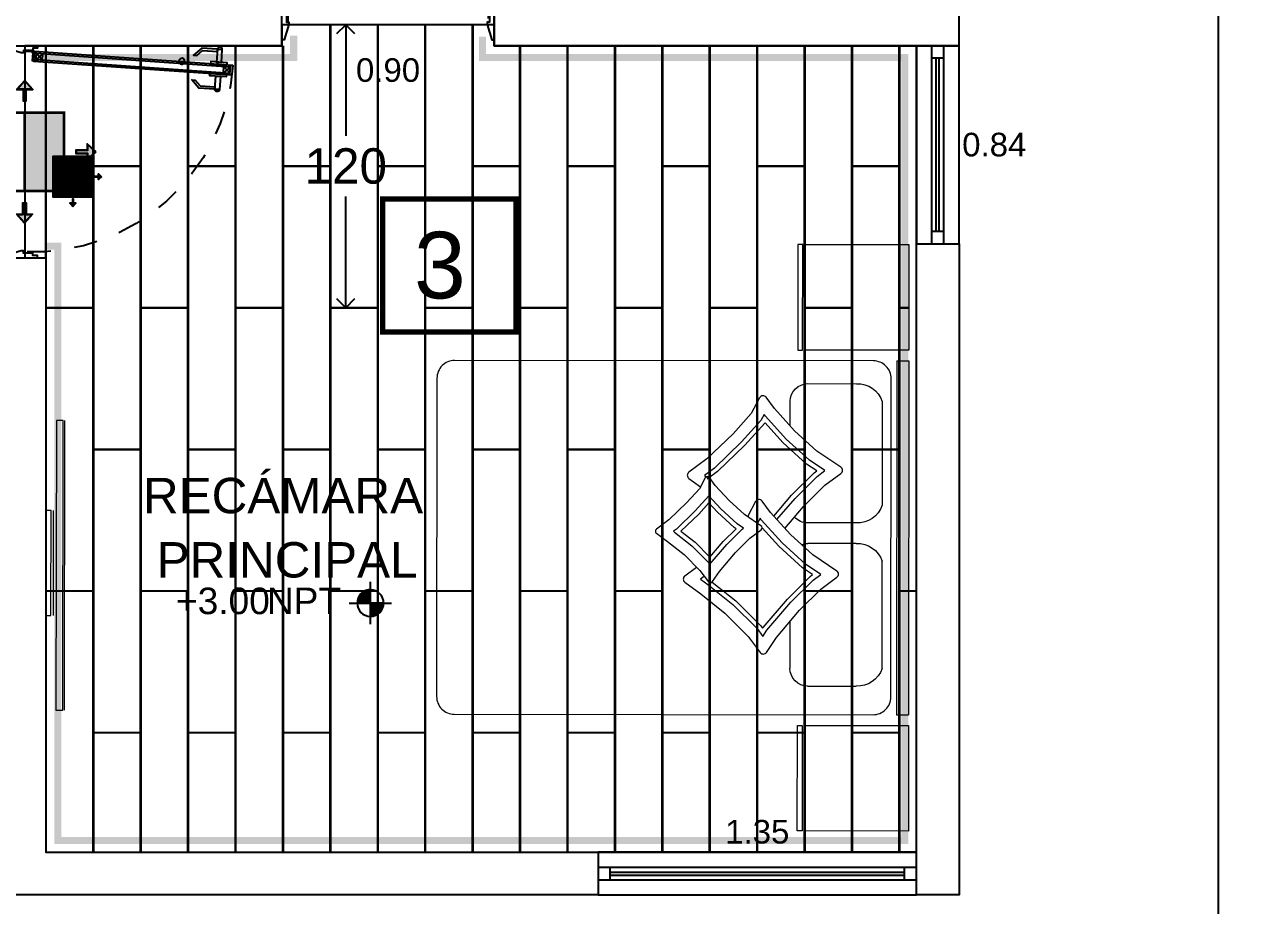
# Model space of a CAD drawing. Header units: metres. Extents: x 116 to 542, y -164 to 56.
# Drawn here: x 504.03 to 509.25, y -93.56 to -89.82 of the extents above; entities that cross this region are included whole.
import ezdxf
from ezdxf.enums import TextEntityAlignment as Align

# ---------------------------------------------------------------- set-up
doc = ezdxf.new("R2010")
doc.units = ezdxf.units.M
doc.header["$PDMODE"] = 35
doc.linetypes.add('AR-169$0$ACAD_ISO07W100', pattern=[3, 0, -3])
doc.linetypes.add('HIDDEN2', pattern=[0.1875, 0.125, -0.0625])
for name, color, linetype in [('A-ACABADOS PISOS', 1, 'Continuous'), ('A-CAMBIO DE ACABADO', 1, 'Continuous'), ('A-DESPIECE', 5, 'Continuous'), ('A-PISO', 30, 'Continuous'), ('AR-169$0$A-DIM-VANOS', 8, 'Continuous'), ('AR-169$0$A-EXTERIOR', 8, 'Continuous'), ('AR-169$0$A-MUROS', 8, 'Continuous'), ('AR-169$0$A-MUROS BAJOS', 8, 'Continuous'), ('AR-169$0$A-PUERTAS', 8, 'Continuous'), ('AR-169$0$A-TEXTOS', 8, 'Continuous'), ('AR-169$0$A-VENTANAS', 8, 'Continuous'), ('AR-169$0$Ar-Niveles', 8, 'Continuous'), ('AR-169$0$Ar-Texto', 7, 'Continuous')]:
    doc.layers.add(name, color=color, linetype=linetype)
doc.layers.add('AR-169$0$A-MUEBLES', color=8, linetype='Continuous', lineweight=0)
doc.layers.add('AR-169$0$Ar-Area', color=8, linetype='Continuous', plot=False)
doc.styles.add('Anot_Arial', font='arial.ttf')
doc.styles.add('AR-169$0$Anot_Arial', font='arial.ttf')
doc.styles.add('AR-169$0$Standard', font='arial.ttf')
doc.styles.get("Standard").update_dxf_attribs({"font": 'arial.ttf'})
doc.dimstyles.new('AR-169$0$VANOS', dxfattribs={"dimtxt": 0.1, "dimasz": 0.05, "dimexe": 0, "dimexo": 0, "dimgap": 0.03, "dimtad": 0, "dimtih": 1, "dimtoh": 1, "dimzin": 0, "dimdsep": 46, "dimtxsty": 'AR-169$0$Standard', "dimblk": 'AR-169$0$_Dot', "dimcen": 0.09, "dimse1": 1, "dimse2": 1, "dimsd1": 1, "dimsd2": 1, "dimclrd": 256, "dimclre": 256, "dimclrt": 256, "dimazin": 0, "dimtfac": 1, "dimtix": 1, "dimtofl": 0, "dimtmove": 2, "dimatfit": 3, "dimldrblk": 'AR-169$0$COTA', "dimfxl": 0, "dimtolj": 1, "dimtzin": 0, "dimlwd": 18, "dimarcsym": 0})
doc.dimstyles.new('DETALLE DE CAMBIOS', dxfattribs={"dimscale": 1.5, "dimtxt": 0.1, "dimasz": 0.05, "dimexe": 0.18, "dimexo": 0.0625, "dimgap": 0.035, "dimtad": 0, "dimtih": 1, "dimtoh": 1, "dimdec": 0, "dimlfac": 100, "dimzin": 0, "dimdsep": 46, "dimtxsty": 'Anot_Arial', "dimblk": 'OPEN90', "dimcen": 0.09, "dimse1": 1, "dimse2": 1, "dimclrd": 1, "dimclre": 4, "dimclrt": 1, "dimadec": 0, "dimazin": 0, "dimtfac": 1, "dimtdec": 0, "dimtix": 1, "dimtofl": 0, "dimtmove": 0, "dimatfit": 3, "dimldrblk": 'OPEN90', "dimfxl": 1, "dimtolj": 1, "dimtzin": 0, "dimarcsym": 0})
pattern_1 = [(0, (-2.923953, -1.1144057), (0, 0.0025), [])]

# ---------------------------------------------------------------- blocks, each defined once
blk = doc.blocks.new('AR-169$0$CAMA-MA')
at = {"layer": 'AR-169$0$A-MUEBLES'}
for p, q in [((0, 0.75), (0, -0.75)), ((0.0511, 0.75), (0, 0.75)), ((0.0511, 0.75), (0.0511, -0.75)), ((0.4275, 0.6533), (0.2217, 0.6533)), ((0.1121, 0.5783), (0.1121, 0.1378)), ((0.5025, 0.474), (0.5025, 0.5783)), ((0.2217, 0.0628), (0.4275, 0.0628)), ((0.5025, 0.0628), (0.5025, 0.0651)), ((0.2217, -0.0242), (0.4275, -0.0242)), ((0.1121, -0.5542), (0.1121, -0.0992)), ((0.5025, -0.3552), (0.5025, -0.5542)), ((0.4275, -0.6292), (0.2217, -0.6292)), ((0.0511, -0.75), (0, -0.75))]:
    blk.add_line(p, q, dxfattribs=at)
for points in [[(0.4384, 1.2431), (0, 1.2431), (0, 0.7957), (0.4384, 0.7957)], [(0.4708, 0.7957), (0.45, 0.7957), (0.45, 1.2431), (0.4708, 1.2431)], [(0.9043, 0.1134), (0.9844, 0.0364), (0.9972, 0.0269), (0.9922, 0.0232), (0.9187, -0.0349), (0.8465, -0.1071), (0.8421, -0.113), (0.771, -0.0296), (0.7051, 0.0362), (0.6996, 0.0403), (0.7269, 0.0588), (0.7961, 0.1216), (0.8467, 0.1773)], [(0.8899, 0.0995), (0.9651, 0.0273), (0.9054, -0.02), (0.8426, -0.0827), (0.7857, -0.016), (0.7317, 0.0379), (0.7393, 0.043), (0.8102, 0.1075), (0.8467, 0.1475)], [(0.4384, -0.7957), (0, -0.7957), (0, -1.2431), (0.4384, -1.2431)], [(0.4708, -0.7957), (0.45, -0.7957), (0.45, -1.2431), (0.4708, -1.2431)]]:
    blk.add_lwpolyline(points, close=True, dxfattribs=at)
for points in [[(0.1499, -0.75, -0.414214), (0.0749, -0.675), (0.0749, 0.675, -0.414214), (0.1499, 0.75), (1.925, 0.75, -0.414214), (2, 0.675), (2, -0.675, -0.414214), (1.925, -0.75)], [(0.9402, 0.1482), (1.0167, 0.0747), (1.0691, 0.0358, -0.502905), (1.0691, 0.0181), (1.0226, -0.0165), (0.952, -0.0723), (0.8843, -0.14), (0.8487, -0.187, -0.517444), (0.8307, -0.1865), (0.8019, -0.1429), (0.7342, -0.0635), (0.6724, -0.0018), (0.6255, 0.0329, -0.51806), (0.6259, 0.0509), (0.696, 0.0982), (0.7607, 0.157), (0.8196, 0.2217), (0.8442, 0.2547, -0.550421), (0.8628, 0.2532), (0.8872, 0.207)]]:
    blk.add_lwpolyline(points, format="xyb", close=True, dxfattribs=at)
for points in [[(0.5245, 0.0393), (0.4451, 0.1325), (0.3552, 0.2223), (0.287, 0.2727, -0.51806), (0.2875, 0.2989), (0.3895, 0.3677), (0.4836, 0.4532), (0.5692, 0.5473), (0.605, 0.5952, -0.550421), (0.632, 0.5931), (0.6676, 0.5259), (0.7446, 0.4404), (0.8559, 0.3335), (0.932, 0.2769, -0.502905), (0.932, 0.2512), (0.8831, 0.2148)], [(0.8994, -0.1264), (0.9487, -0.163, -0.502905), (0.9487, -0.1888), (0.8811, -0.239), (0.7784, -0.3202), (0.68, -0.4186), (0.6283, -0.487, -0.517444), (0.6021, -0.4862), (0.5602, -0.4229), (0.4618, -0.3074), (0.3719, -0.2176), (0.3037, -0.1672, -0.51806), (0.3042, -0.141), (0.4061, -0.0722), (0.5003, 0.0133), (0.5858, 0.1074), (0.6216, 0.1552, -0.550421), (0.6487, 0.1531), (0.6814, 0.0913)]]:
    blk.add_lwpolyline(points, format="xyb", dxfattribs=at)
for points in [[(0.5582, 0.0769), (0.4818, 0.1665), (0.3879, 0.2603), (0.3554, 0.2844), (0.4204, 0.3283), (0.519, 0.4178), (0.6078, 0.5154), (0.6129, 0.5223), (0.6263, 0.497), (0.7087, 0.4056), (0.8235, 0.2952), (0.8655, 0.264), (0.8533, 0.255)], [(0.5717, 0.0918), (0.4966, 0.1801), (0.401, 0.2755), (0.39, 0.2836), (0.4328, 0.3125), (0.5331, 0.4036), (0.609, 0.487), (0.6098, 0.4855), (0.6943, 0.3917), (0.8106, 0.2799), (0.8536, 0.248)], [(0.8696, -0.1665), (0.8822, -0.1759), (0.8507, -0.1993), (0.7451, -0.2828), (0.6422, -0.3857), (0.6173, -0.4186), (0.6002, -0.3927), (0.4985, -0.2735), (0.4046, -0.1796), (0.372, -0.1555), (0.4371, -0.1117), (0.5357, -0.0221), (0.6245, 0.0755), (0.6296, 0.0824), (0.6397, 0.0632)], [(0.8323, -0.1883), (0.7318, -0.2679), (0.6271, -0.3725), (0.6184, -0.384), (0.6162, -0.3807), (0.5132, -0.2599), (0.4177, -0.1644), (0.4067, -0.1563), (0.4495, -0.1274), (0.5498, -0.0363), (0.621, 0.042)]]:
    blk.add_lwpolyline(points, dxfattribs=at)
for centre, radius, start, end in [((0.2174, 0.542), 0.1114, 87.773, 160.9791), ((0.4275, 0.5783), 0.075, 0, 90), ((0.2174, 0.1741), 0.1114, 199.0209, 272.227), ((0.4275, 0.1378), 0.075, 270, 318.0719), ((0.2174, -0.1355), 0.1114, 87.773, 160.9791), ((0.4275, -0.0992), 0.075, 69.4964, 90), ((0.2174, -0.5179), 0.1114, 199.0209, 272.227), ((0.4275, -0.5542), 0.075, 270, 0)]:
    blk.add_arc(centre, radius, start, end, dxfattribs=at)
blk = doc.blocks.new('*U91')
at = {"color": 0}
for p, q in [((0.0659, -0.0688), (0.026, -0.0715)), ((0.0619, -0.0971), (0.034, -0.0991)), ((0.1156, -0.8642), (0.0876, -0.8662)), ((0.1235, -0.8917), (0.0836, -0.8945))]:
    blk.add_line(p, q, dxfattribs=at)
at = {"color": 8, "linetype": 'ByBlock'}
for p, q in [((0.0685, -0.6786), (0.0697, -0.6963)), ((0.0717, -0.6803), (0.0727, -0.6942))]:
    blk.add_line(p, q, dxfattribs=at)
at = {"color": 0}
for points in [[(0, -0.0757), (0.01, -0.0757), (0.01, -0.0566), (0.02, -0.0566), (0.02, -0.0166), (0.03, -0.0166), (0.03, -0.0166), (0.03, -0.0066), (0.01, 0.0584), (0, 0.0584), (0, -0.0757)], [(0.9, -0.0757), (0.89, -0.0757), (0.89, -0.0566), (0.88, -0.0566), (0.88, -0.0166), (0.87, -0.0166), (0.87, -0.0166), (0.87, -0.0066), (0.89, 0.0584), (0.9, 0.0584), (0.9, -0.0757)], [(0.025, -0.0516), (0.025, -0.0166)], [(0.03, -0.0562), (0.0649, -0.0538)], [(0.032, -0.0711), (0.0619, -0.0971)], [(0.032, -0.0711), (0.0896, -0.8941)], [(0.034, -0.0991), (0.06, -0.0692)], [(0.1175, -0.8922), (0.06, -0.0692)], [(0.0653, -0.0588), (0.0649, -0.0538)], [(0.0876, -0.8662), (0.1175, -0.8922)], [(0.0896, -0.8941), (0.1156, -0.8642)]]:
    blk.add_lwpolyline(points, dxfattribs=at)
blk.add_lwpolyline([(0.0253, -0.0616), (0.0253, -0.0616), (0.0653, -0.0588), (0.1242, -0.9017), (0.0843, -0.9045)], close=True, dxfattribs=at)
blk.add_lwpolyline([(0.0651, -0.6752), (0.0669, -0.7001, -1)], format="xyb", close=True, dxfattribs=at)
at = {"color": 0, "linetype": 'ByBlock'}
blk.add_lwpolyline([(0.0651, -0.6752), (0.0669, -0.7001, -1)], format="xyb", close=True, dxfattribs=at)
at = {"color": 8, "linetype": 'ByBlock'}
blk.add_lwpolyline([(0.0669, -0.7001), (0.0667, -0.697, 1), (0.0653, -0.6783), (0.0651, -0.6752, -1)], format="xyb", close=True, dxfattribs=at)
at = {"color": 8}
for points in [[(0.0146, -0.8392), (0.0099, -0.7719), (0.04, -0.7372), (0.041, -0.7513), (0.0201, -0.7753), (0.0245, -0.8385)], [(0.1842, -0.8274), (0.1794, -0.76), (0.1448, -0.7299), (0.1457, -0.744), (0.1698, -0.7648), (0.1742, -0.8281)], [(0.0825, -0.8796), (0.0726, -0.8803), (0.0677, -0.8104), (0.0777, -0.8097)], [(0.1225, -0.8768), (0.1324, -0.8761), (0.1275, -0.8063), (0.1176, -0.8069)], [(0.1307, -0.8511), (0.1855, -0.8473), (0.1842, -0.8274), (0.1293, -0.8312)], [(0.0708, -0.8553), (0.016, -0.8592), (0.0146, -0.8392), (0.0694, -0.8354)]]:
    blk.add_lwpolyline(points, close=True, dxfattribs=at)
for points in [[(0.1842, -0.8274), (0.1855, -0.8473, 1)], [(0.0146, -0.8392), (0.016, -0.8592, -1)]]:
    blk.add_lwpolyline(points, format="xyb", close=True, dxfattribs=at)
at = {"color": 0}
blk.add_circle((0.025, -0.0566), 0.005, dxfattribs=at)
at = {"color": 0, "linetype": 'AR-169$0$ACAD_ISO07W100', "ltscale": 0.005}
blk.add_arc((0.025, -0.0566), 0.85, 274, 2.4132, dxfattribs=at)
at = {"style": 'AR-169$0$Anot_Arial', "flags": 1}
for tag, p in [('ESPACIO', (0.109, 0.5853)), ('TOPE', (0.109, 0.5124)), ('TIPO', (0.109, 0.4329)), ('NUMERO', (0.109, 0.3583)), ('MATERIAL', (0.109, 0.2753))]:
    blk.add_attdef(tag, p, '', height=0.0625, dxfattribs=at)
blk = doc.blocks.new('*U97')
at = {"color": 0}
for points in [[(0, -0.02), (1.038, -0.02), (1.038, 0.02), (0, 0.02)], [(0, -0.02), (0.04, -0.02), (0.04, 0.02), (0, 0.02)], [(1.038, 0.02), (0.998, 0.02), (0.998, -0.02), (1.038, -0.02)]]:
    blk.add_lwpolyline(points, close=True, dxfattribs=at)
at = {"color": 8}
for points in [[(0.04, 0.005), (0.998, 0.005)], [(0.04, -0.005), (0.998, -0.005)]]:
    blk.add_lwpolyline(points, dxfattribs=at)
at = {"style": 'AR-169$0$Anot_Arial', "flags": 1}
for tag, p in [('ESPACIO', (0.1591, 0.4028)), ('TIPO', (0.1591, 0.3233)), ('NUMERO', (0.1591, 0.2487)), ('MATERIAL', (0.1591, 0.1668))]:
    blk.add_attdef(tag, p, '', height=0.0625, dxfattribs=at)
blk = doc.blocks.new('*U71')
at = {"layer": 'AR-169$0$Ar-Niveles'}
h = blk.add_hatch(dxfattribs=at)
h.set_pattern_fill('_USER', color=256, scale=0.0025, style=0, pattern_type=0)
h.set_pattern_definition(pattern_1)
h.paths.add_polyline_path([(-2.549, -0.364), (-2.549, -0.739), (-2.174, -0.739, 0.414214)])
h = blk.add_hatch(dxfattribs=at)
h.set_pattern_fill('_USER', color=256, scale=0.0025, style=0, pattern_type=0)
h.set_pattern_definition(pattern_1)
h.paths.add_polyline_path([(-2.549, -0.364), (-2.549, -0.739), (-2.174, -0.739, 0.414214)])
h = blk.add_hatch(dxfattribs=at)
h.set_pattern_fill('_USER', color=256, scale=0.0025, style=0, pattern_type=0)
h.set_pattern_definition([(0, (-2.923953, -1.1144057), (0, 0.0025), [])])
h.paths.add_polyline_path([(-2.549, -0.739), (-2.924, -0.739, 0.414214), (-2.549, -1.114)])
for p, q in [((-2.549, -1.339), (-2.549, -0.139)), ((-1.949, -0.739), (-3.149, -0.739))]:
    blk.add_line(p, q, dxfattribs=at)
blk.add_circle((-2.549, -0.739), 0.375, dxfattribs=at)
at = {"layer": 'AR-169$0$Ar-Area', "style": 'AR-169$0$Anot_Arial', "flags": 1}
blk.add_attdef('ESP_AREA', text='', height=0.75, dxfattribs=at).set_placement((0, -2.5), align=Align.BOTTOM_CENTER)
at = {"layer": 'AR-169$0$Ar-Niveles', "style": 'AR-169$0$Anot_Arial'}
for tag, p in [('NIV_TIPO', (-1.78, -1.052)), ('VAL_NIV', (0.283, -1.052))]:
    blk.add_attdef(tag, p, '', height=0.75, dxfattribs=at)
at = {"layer": 'AR-169$0$Ar-Texto', "style": 'AR-169$0$Anot_Arial'}
for tag, p in [('ID_ESP01', (0, 1.5)), ('ID_ESP02', (0, 0))]:
    blk.add_attdef(tag, text='', height=1, dxfattribs=at).set_placement(p, align=Align.BOTTOM_CENTER)
blk = doc.blocks.new('*U104')
at = {"color": 0}
for points in [[(0, -0.02), (0.6459, -0.02), (0.6459, 0.02), (0, 0.02)], [(0, -0.02), (0.04, -0.02), (0.04, 0.02), (0, 0.02)], [(0.6459, 0.02), (0.6059, 0.02), (0.6059, -0.02), (0.6459, -0.02)]]:
    blk.add_lwpolyline(points, close=True, dxfattribs=at)
at = {"color": 8}
for points in [[(0.04, 0.005), (0.6059, 0.005)], [(0.04, -0.005), (0.6059, -0.005)]]:
    blk.add_lwpolyline(points, dxfattribs=at)
at = {"style": 'AR-169$0$Anot_Arial', "flags": 1}
for tag, p in [('ESPACIO', (0.1591, 0.4028)), ('TIPO', (0.1591, 0.3233)), ('NUMERO', (0.1591, 0.2487)), ('MATERIAL', (0.1591, 0.1668))]:
    blk.add_attdef(tag, p, '', height=0.0625, dxfattribs=at)
blk = doc.blocks.new('*D543')
at = {"layer": 'Defpoints', "color": 0, "transparency": 16777216}
for p in [(505.1242, -89.9104), (506.0242, -89.9104), (505.1242, -90.0144)]:
    blk.add_point(p, dxfattribs=at)
at = {"layer": 'AR-169$0$A-DIM-VANOS', "transparency": 16777216, "insert": (505.5742, -90.0144), "char_height": 0.1, "attachment_point": 5, "style": 'AR-169$0$Standard'}
blk.add_mtext('\\A1;0.90', dxfattribs=at)
blk = doc.blocks.new('AR-169$0$_Dot')
at = {"color": 0, "linetype": 'ByBlock', "lineweight": -2}
blk.add_line((-0.5, 0), (-1, 0), dxfattribs=at)
at = {"color": 0, "linetype": 'ByBlock', "const_width": 0.5}
blk.add_lwpolyline([(-0.25, 0, 1), (0.25, 0, 1)], format="xyb", close=True, dxfattribs=at)
blk = doc.blocks.new('AR-169$0$COTA')
blk.add_line((-2.93, 0), (0, 0))
blk.add_lwpolyline([(-1.41, 0), (-1.41, -0.35), (0, -0.35), (0, 0)], close=True)
blk.add_solid([(-1.41, 0), (-1.41, -0.35), (0, 0), (0, -0.35)])
blk = doc.blocks.new('*D545')
at = {"layer": 'Defpoints', "color": 0, "transparency": 16777216}
for p in [(507.9942, -89.9104), (507.9942, -90.7504), (508.1436, -90.7504)]:
    blk.add_point(p, dxfattribs=at)
at = {"layer": 'AR-169$0$A-DIM-VANOS', "transparency": 16777216, "insert": (508.1436, -90.3304), "char_height": 0.1, "attachment_point": 5, "style": 'AR-169$0$Standard'}
blk.add_mtext('\\A1;0.84', dxfattribs=at)
blk = doc.blocks.new('*D546')
at = {"layer": 'Defpoints', "color": 0, "transparency": 16777216}
for p in [(506.4642, -93.2438), (506.4642, -93.3304), (507.8142, -93.3304)]:
    blk.add_point(p, dxfattribs=at)
at = {"layer": 'AR-169$0$A-DIM-VANOS', "transparency": 16777216, "insert": (507.1392, -93.2438), "char_height": 0.1, "attachment_point": 5, "style": 'AR-169$0$Standard'}
blk.add_mtext('\\A1;1.35', dxfattribs=at)
blk = doc.blocks.new('A$C7F1E1069')
h = blk.add_hatch(color=1)
h.dxf.hatch_style = 1
h.paths.add_polyline_path([(-0.225, 0), (-0.225, 0.225), (0.225, 0.225), (0.225, 0)])
at = {"color": 1, "const_width": 0.015}
for points in [[(-0.225, 0), (-0.225, 0.225), (0.225, 0.225), (0.225, 0)], [(0.225, -0.225), (0.225, 0), (-0.225, 0), (-0.225, -0.225)]]:
    blk.add_lwpolyline(points, close=True, dxfattribs=at)
blk = doc.blocks.new('r')
h = blk.add_hatch(color=5)
h.dxf.hatch_style = 1
h.paths.add_polyline_path([(1655.762, 468.449), (1655.668, 468.348), (1655.746, 468.348), (1655.746, 468.2), (1655.778, 468.2), (1655.778, 468.348), (1655.856, 468.348)])
at = {"color": 5}
for points in [[(1655.762, 468.456), (1655.658, 468.343), (1655.742, 468.343), (1655.742, 468.196), (1655.782, 468.196), (1655.782, 468.343), (1655.866, 468.343)], [(1655.762, 468.449), (1655.668, 468.348), (1655.746, 468.348), (1655.746, 468.2), (1655.778, 468.2), (1655.778, 468.348), (1655.856, 468.348)]]:
    blk.add_lwpolyline(points, close=True, dxfattribs=at)
blk = doc.blocks.new('CAMBIO DE PISO')
at = {"layer": 'A-CAMBIO DE ACABADO', "xscale": 0.7388581055550709, "yscale": 0.7388581055550709, "zscale": 0.7388581055550709}
blk.add_blockref('A$C7F1E1069', (183.6012, 19.2264), dxfattribs=at)
at = {"layer": 'A-DESPIECE', "xscale": -0.3310084312886717, "yscale": 0.3310084312886717, "zscale": 0.3310084312886717}
blk.add_blockref('r', (731.6723, -135.5343), dxfattribs=at)
at = {"layer": 'A-DESPIECE', "yscale": 0.3310084312886717, "zscale": 0.3310084312886717}
for p, xscale, rotation in [((338.3619, -528.8457), 0.3310084312886717, 90), ((28.8405, -528.8447), -0.3310084312886717, 270)]:
    blk.add_blockref('r', p, dxfattribs=dict(at, xscale=xscale, rotation=rotation))
blk = doc.blocks.new('_Open90')
at = {"color": 0, "linetype": 'ByBlock', "lineweight": -2}
for p, q in [((0, 0), (-1, 0)), ((-0.5, 0.5), (0, 0)), ((0, 0), (-0.5, -0.5))]:
    blk.add_line(p, q, dxfattribs=at)
blk = doc.blocks.new('*D659')
at = {"layer": 'A-PISO', "color": 1, "lineweight": -2, "ltscale": 100, "transparency": 16777216}
for p, q in [((505.3951, -89.8964), (505.3951, -90.2923)), ((505.3951, -90.9464), (505.3951, -90.5505))]:
    blk.add_line(p, q, dxfattribs=at)
at = {"layer": 'Defpoints', "color": 0, "ltscale": 100, "transparency": 16777216}
for p in [(505.3292, -89.8214), (505.3302, -91.0214), (505.3951, -91.0214)]:
    blk.add_point(p, dxfattribs=at)
at = {"layer": 'A-PISO', "color": 1, "lineweight": -2, "ltscale": 100, "transparency": 16777216, "xscale": 0.07500000000000001, "yscale": 0.07500000000000001, "zscale": 0.07500000000000001}
for p, rotation in [((505.3951, -89.8214), 90), ((505.3951, -91.0214), 270)]:
    blk.add_blockref('_Open90', p, dxfattribs=dict(at, rotation=rotation))
at = {"layer": 'A-PISO', "color": 1, "ltscale": 100, "transparency": 16777216, "insert": (505.3951, -90.4214), "char_height": 0.15, "attachment_point": 5, "style": 'Anot_Arial'}
blk.add_mtext('\\A1;120', dxfattribs=at)

msp = doc.modelspace()

# ---------------------------------------------------------------- hatches: boundary and pattern name
at = {"layer": 'A-DESPIECE'}
h = msp.add_hatch(dxfattribs=at)
h.set_pattern_fill('ANSI31', color=256, scale=0.051373)
h.set_pattern_definition([(45, (499.168008, -88.807919), (-0.004540801, 0.004540801), [])])
h.paths.add_polyline_path([(504.153, -90.3803), (504.153, -90.5515), (504.3242, -90.5515), (504.3242, -90.3803)])

# ---------------------------------------------------------------- linework, layer by layer
at = {"color": 30, "linetype": 'HIDDEN2', "const_width": 0.03}
for points in [[(504.1242, -89.9604), (505.1742, -89.9604), (505.1742, -89.8672)], [(505.9742, -89.8726), (505.9742, -89.9604), (507.7642, -89.9604), (507.7642, -90.7104), (507.7642, -93.2804), (506.4642, -93.2804), (504.1742, -93.2804), (504.1742, -90.7604), (504.1242, -90.7604)]]:
    msp.add_lwpolyline(points, dxfattribs=at)
msp.add_circle((496.5529, -118.4388), 45.3176)
at = {"layer": 'A-ACABADOS PISOS', "const_width": 0.0226}
msp.add_lwpolyline([(506.1167, -91.1248), (505.5519, -91.1248), (505.5519, -90.56), (506.1167, -90.56)], close=True, dxfattribs=at)
at = {"layer": 'A-DESPIECE'}
msp.add_lwpolyline([(504.3242, -90.3803), (504.153, -90.3803), (504.153, -90.5515), (504.3242, -90.5515)], close=True, dxfattribs=at)
at = {"layer": 'A-PISO'}
for points in [[(507.8142, -89.9104), (506.0242, -89.9104), (506.0242, -89.8214), (505.1242, -89.8214), (505.1242, -89.9104), (504.0342, -89.9104), (504.0342, -90.8104), (504.1242, -90.8104), (504.1242, -93.3304), (507.8142, -93.3304)], [(507.8142, -89.9104), (506.0242, -89.9104), (506.0242, -89.8214), (505.1242, -89.8214), (505.1242, -89.9104), (504.0342, -89.9104), (504.0342, -90.8104), (504.1242, -90.8104), (504.1242, -93.3304), (507.8142, -93.3304)], [(505.5302, -89.8214), (505.3302, -89.8214), (505.3302, -91.0214), (505.5302, -91.0214)], [(505.9322, -89.8214), (505.7322, -89.8214), (505.7322, -91.0214), (505.9322, -91.0214)], [(504.5252, -90.4219), (504.3252, -90.4219), (504.3252, -91.6219), (504.5252, -91.6219)], [(504.9272, -90.4219), (504.7272, -90.4219), (504.7272, -91.6219), (504.9272, -91.6219)], [(505.3292, -90.4219), (505.1292, -90.4219), (505.1292, -91.6219), (505.3292, -91.6219)], [(505.7312, -90.4219), (505.5312, -90.4219), (505.5312, -91.6219), (505.7312, -91.6219)], [(506.1332, -90.4219), (505.9332, -90.4219), (505.9332, -91.6219), (506.1332, -91.6219)], [(506.5352, -90.4219), (506.3352, -90.4219), (506.3352, -91.6219), (506.5352, -91.6219)], [(506.9372, -90.4219), (506.7372, -90.4219), (506.7372, -91.6219), (506.9372, -91.6219)], [(507.3392, -90.4219), (507.1392, -90.4219), (507.1392, -91.6219), (507.3392, -91.6219)], [(507.7412, -90.4219), (507.5412, -90.4219), (507.5412, -91.6219), (507.7412, -91.6219)], [(504.7262, -91.0224), (504.5262, -91.0224), (504.5262, -92.2224), (504.7262, -92.2224)], [(505.1282, -91.0224), (504.9282, -91.0224), (504.9282, -92.2224), (505.1282, -92.2224)], [(505.5302, -91.0224), (505.3302, -91.0224), (505.3302, -92.2224), (505.5302, -92.2224)], [(505.9322, -91.0224), (505.7322, -91.0224), (505.7322, -92.2224), (505.9322, -92.2224)], [(506.3342, -91.0224), (506.1342, -91.0224), (506.1342, -92.2224), (506.3342, -92.2224)], [(506.7362, -91.0224), (506.5362, -91.0224), (506.5362, -92.2224), (506.7362, -92.2224)], [(507.1382, -91.0224), (506.9382, -91.0224), (506.9382, -92.2224), (507.1382, -92.2224)], [(507.5402, -91.0224), (507.3402, -91.0224), (507.3402, -92.2224), (507.5402, -92.2224)], [(504.5252, -91.6229), (504.3252, -91.6229), (504.3252, -92.8229), (504.5252, -92.8229)], [(504.9272, -91.6229), (504.7272, -91.6229), (504.7272, -92.8229), (504.9272, -92.8229)], [(505.3292, -91.6229), (505.1292, -91.6229), (505.1292, -92.8229), (505.3292, -92.8229)], [(505.7312, -91.6229), (505.5312, -91.6229), (505.5312, -92.8229), (505.7312, -92.8229)], [(506.1332, -91.6229), (505.9332, -91.6229), (505.9332, -92.8229), (506.1332, -92.8229)], [(506.5352, -91.6229), (506.3352, -91.6229), (506.3352, -92.8229), (506.5352, -92.8229)], [(506.9372, -91.6229), (506.7372, -91.6229), (506.7372, -92.8229), (506.9372, -92.8229)], [(507.3392, -91.6229), (507.1392, -91.6229), (507.1392, -92.8229), (507.3392, -92.8229)], [(507.7412, -91.6229), (507.5412, -91.6229), (507.5412, -92.8229), (507.7412, -92.8229)]]:
    msp.add_lwpolyline(points, close=True, dxfattribs=at)
for points in [[(505.1292, -89.9104), (505.1292, -90.4209), (505.3292, -90.4209), (505.3292, -89.8214)], [(505.5312, -89.8214), (505.5312, -90.4209), (505.7312, -90.4209), (505.7312, -89.8214)], [(505.9332, -89.8214), (505.9332, -90.4209), (506.1332, -90.4209), (506.1332, -89.9104)], [(504.0342, -89.9104), (504.0342, -90.8104)], [(504.0342, -89.9104), (504.0342, -90.8104), (504.1232, -90.8104), (504.1232, -89.9104)], [(504.1242, -89.9104), (504.1242, -91.0214), (504.3242, -91.0214), (504.3242, -89.9104)], [(504.3252, -89.9104), (504.3252, -90.4209), (504.5252, -90.4209), (504.5252, -89.9104)], [(504.5262, -89.9104), (504.5262, -91.0214), (504.7262, -91.0214), (504.7262, -89.9104)], [(504.7272, -89.9104), (504.7272, -90.4209), (504.9272, -90.4209), (504.9272, -89.9104)], [(504.9282, -89.9104), (504.9282, -91.0214), (505.1282, -91.0214), (505.1282, -89.9104)], [(506.1342, -89.9104), (506.1342, -91.0214), (506.3342, -91.0214), (506.3342, -89.9104)], [(506.3352, -89.9104), (506.3352, -90.4209), (506.5352, -90.4209), (506.5352, -89.9104)], [(506.5362, -89.9104), (506.5362, -91.0214), (506.7362, -91.0214), (506.7362, -89.9104)], [(506.7372, -89.9104), (506.7372, -90.4209), (506.9372, -90.4209), (506.9372, -89.9104)], [(506.9382, -89.9104), (506.9382, -91.0214), (507.1382, -91.0214), (507.1382, -89.9104)], [(507.1392, -89.9104), (507.1392, -90.4209), (507.3392, -90.4209), (507.3392, -89.9104)], [(507.3402, -89.9104), (507.3402, -91.0214), (507.5402, -91.0214), (507.5402, -89.9104)], [(507.5412, -89.9104), (507.5412, -90.4209), (507.7412, -90.4209), (507.7412, -89.9104)], [(507.7422, -89.9104), (507.7422, -91.0214), (507.7817, -91.0214)], [(504.1242, -92.2224), (504.3242, -92.2224), (504.3242, -91.0224), (504.1242, -91.0224)], [(507.7817, -91.0224), (507.7422, -91.0224), (507.7422, -92.2224), (507.8142, -92.2224)], [(504.3242, -93.3304), (504.3242, -92.2234), (504.1242, -92.2234)], [(504.7262, -93.3304), (504.7262, -92.2234), (504.5262, -92.2234), (504.5262, -93.3304)], [(505.1282, -93.3304), (505.1282, -92.2234), (504.9282, -92.2234), (504.9282, -93.3304)], [(505.5302, -93.3304), (505.5302, -92.2234), (505.3302, -92.2234), (505.3302, -93.3304)], [(505.9322, -93.3304), (505.9322, -92.2234), (505.7322, -92.2234), (505.7322, -93.3304)], [(506.3342, -93.3304), (506.3342, -92.2234), (506.1342, -92.2234), (506.1342, -93.3304)], [(506.7362, -93.3304), (506.7362, -92.2234), (506.5362, -92.2234), (506.5362, -93.3304)], [(507.1382, -93.3304), (507.1382, -92.2234), (506.9382, -92.2234), (506.9382, -93.3304)], [(507.5402, -93.3304), (507.5402, -92.2234), (507.3402, -92.2234), (507.3402, -93.3304)], [(507.8142, -92.2234), (507.7422, -92.2234), (507.7422, -93.3304)], [(504.5252, -93.3304), (504.5252, -92.8239), (504.3252, -92.8239), (504.3252, -93.3304)], [(504.9272, -93.3304), (504.9272, -92.8239), (504.7272, -92.8239), (504.7272, -93.3304)], [(505.3292, -93.3304), (505.3292, -92.8239), (505.1292, -92.8239), (505.1292, -93.3304)], [(505.7312, -93.3304), (505.7312, -92.8239), (505.5312, -92.8239), (505.5312, -93.3304)], [(506.1332, -93.3304), (506.1332, -92.8239), (505.9332, -92.8239), (505.9332, -93.3304)], [(506.5352, -93.3304), (506.5352, -92.8239), (506.3352, -92.8239), (506.3352, -93.3304)], [(506.9372, -93.3304), (506.9372, -92.8239), (506.7372, -92.8239), (506.7372, -93.3304)], [(507.3392, -93.3304), (507.3392, -92.8239), (507.1392, -92.8239), (507.1392, -93.3304)], [(507.7412, -93.3304), (507.7412, -92.8239), (507.5412, -92.8239), (507.5412, -93.3304)]]:
    msp.add_lwpolyline(points, dxfattribs=at)
at = {"layer": 'AR-169$0$A-EXTERIOR', "color": 8, "linetype": 'Continuous'}
msp.add_lwpolyline([(499.5942, -92.7104), (499.5942, -98.7104), (509.0942, -98.7104), (509.0942, -79.8604)], dxfattribs=at)
at = {"layer": 'AR-169$0$A-MUEBLES', "linetype": 'ByBlock'}
msp.add_line((504.1564, -92.3259), (504.1568, -91.8815), dxfattribs=at)
for points in [[(504.1665, -92.7276), (504.1953, -92.7277), (504.1971, -91.4997), (504.1683, -91.4996), (504.1665, -92.7276)], [(504.2025, -92.7277), (504.2043, -91.4997)], [(504.124, -92.3258), (504.1456, -92.3259), (504.146, -91.8815), (504.1244, -91.8814), (504.124, -92.3258)]]:
    msp.add_lwpolyline(points, dxfattribs=at)
at = {"layer": 'AR-169$0$A-MUROS'}
msp.add_lwpolyline([(504.5242, -86.5604), (504.5242, -85.8604), (504.3442, -85.8604), (504.3442, -86.5604), (503.9442, -86.5604), (503.9442, -89.9104), (505.1242, -89.9104), (505.1242, -89.7304), (504.1242, -89.7304), (504.1242, -86.7404), (507.9942, -86.7404), (507.9942, -86.5604), (504.5242, -86.5604)], dxfattribs=at)
for points in [[(506.0242, -89.7304), (506.0242, -89.9104), (507.9942, -89.9104), (507.9942, -89.9104), (507.9942, -88.8704), (507.8142, -88.8704), (507.8142, -89.7304)], [(507.9942, -90.7504), (507.9942, -93.5104), (507.8142, -93.5104), (507.8142, -90.7504)], [(503.9442, -92.7104), (502.1442, -92.7104), (502.1442, -92.5304), (503.9442, -92.5304), (503.9442, -90.8104), (504.1242, -90.8104), (504.1242, -93.3304), (506.4642, -93.3304), (506.4642, -93.5104), (503.9442, -93.5104)]]:
    msp.add_lwpolyline(points, close=True, dxfattribs=at)
at = {"layer": 'AR-169$0$A-MUROS BAJOS'}
for points in [[(507.8142, -89.9104), (507.8142, -90.7504), (507.9942, -90.7504), (507.9942, -89.9104)], [(507.8142, -93.3304), (506.4642, -93.3304), (506.4642, -93.5104), (507.8142, -93.5104)]]:
    msp.add_lwpolyline(points, close=True, dxfattribs=at)

# ---------------------------------------------------------------- block references
at = {"layer": 'A-ACABADOS PISOS', "xscale": -1, "rotation": 270}
msp.add_blockref('CAMBIO DE PISO', (484.8078, -273.9616), dxfattribs=at)
at = {"layer": 'A-DESPIECE', "yscale": 0.1198710247366435, "zscale": 0.1198710247366435}
for p, xscale, rotation in [((448.2059, -288.9438), -0.1198710247366435, 270), ((702.7165, -34.4374), 0.1198710247366435, 180)]:
    msp.add_blockref('r', p, dxfattribs=dict(at, xscale=xscale, rotation=rotation))
at = {"layer": 'AR-169$0$A-MUEBLES', "xscale": -1, "rotation": 359.9438231299771}
msp.add_blockref('AR-169$0$CAMA-MA', (507.7807, -91.997), dxfattribs=at)
at = {"layer": 'AR-169$0$A-PUERTAS', "ltscale": 0.18, "xscale": -1}
for p, rotation in [((505.1242, -89.8271), 180), ((504.0124, -89.9104), 90)]:
    msp.add_blockref('*U91', p, dxfattribs=dict(at, rotation=rotation))
at = {"layer": 'AR-169$0$A-TEXTOS'}
ref = msp.add_blockref('*U71', (505.1168, -92.1628), dxfattribs=dict(at, xscale=-0.15, yscale=0.15, zscale=0.15))
ref.add_attrib('ID_ESP01', 'RECÁMARA ', dxfattribs={"layer": 'AR-169$0$Ar-Texto', "height": 0.15, "rotation": 0, "style": 'AR-169$0$Standard'}).set_placement((505.1582, -91.9378), align=Align.BOTTOM_CENTER)
ref.add_attrib('ID_ESP02', 'PRINCIPAL', dxfattribs={"layer": 'AR-169$0$Ar-Texto', "height": 0.15, "rotation": 0, "style": 'AR-169$0$Standard'}).set_placement((505.1462, -92.2103), align=Align.BOTTOM_CENTER)
ref.add_attrib('NIV_TIPO', 'NPT', (505.0606, -92.3206), dxfattribs={"layer": 'AR-169$0$Ar-Niveles', "height": 0.1125, "style": 'AR-169$0$Anot_Arial'})
ref.add_attrib('VAL_NIV', '+3.00', (504.6755, -92.3206), dxfattribs={"layer": 'AR-169$0$Ar-Niveles', "height": 0.1125, "style": 'AR-169$0$Anot_Arial'})
at = {"layer": 'AR-169$0$A-VENTANAS', "ltscale": 0.18, "xscale": 1.300600813040659, "yscale": 1.300600813040659, "zscale": 1.300600813040659, "rotation": 90.00000008215318}
msp.add_blockref('*U104', (507.9042, -90.7504), dxfattribs=at)
at = {"layer": 'AR-169$0$A-VENTANAS', "ltscale": 0.18, "xscale": 1.300600813040659, "yscale": 1.300600813040659, "zscale": 1.300600813040659}
msp.add_blockref('*U97', (506.4642, -93.4204), dxfattribs=at)

# ---------------------------------------------------------------- texts
at = {"layer": 'A-ACABADOS PISOS', "insert": (505.9037, -90.6995), "char_height": 0.2824, "attachment_point": 3}
msp.add_mtext_dynamic_manual_height_columns('3', width=0.258238, gutter_width=0.8066, heights=[0], dxfattribs=at)

# ---------------------------------------------------------------- dimensions: what is measured, and where the dimension line sits
at = {"layer": 'A-PISO', "ltscale": 100}
dim = msp.add_linear_dim(base=(505.3951, -91.0214), p1=(505.3292, -89.8214), p2=(505.3302, -91.0214), angle=90, dimstyle='DETALLE DE CAMBIOS', dxfattribs=at)
dim.commit()
dim.dimension.update_dxf_attribs({"geometry": '*D659', "text_midpoint": (505.3951, -90.4214)})
at = {"layer": 'AR-169$0$A-DIM-VANOS'}
for base, p1, p2, angle, picture, middle in [((505.1242, -90.0144), (506.0242, -89.9104), (505.1242, -89.9104), 180, '*D543', (505.5742, -90.0144)), ((508.1436, -90.7504), (507.9942, -89.9104), (507.9942, -90.7504), 90, '*D545', (508.1436, -90.3304)), ((506.4642, -93.2438), (507.8142, -93.3304), (506.4642, -93.3304), 180, '*D546', (507.1392, -93.2438))]:
    dim = msp.add_linear_dim(base=base, p1=p1, p2=p2, angle=angle, dimstyle='AR-169$0$VANOS', dxfattribs=at)
    dim.commit()
    dim.dimension.update_dxf_attribs({"geometry": picture, "text_midpoint": middle})

doc.saveas('drawing.dxf')
